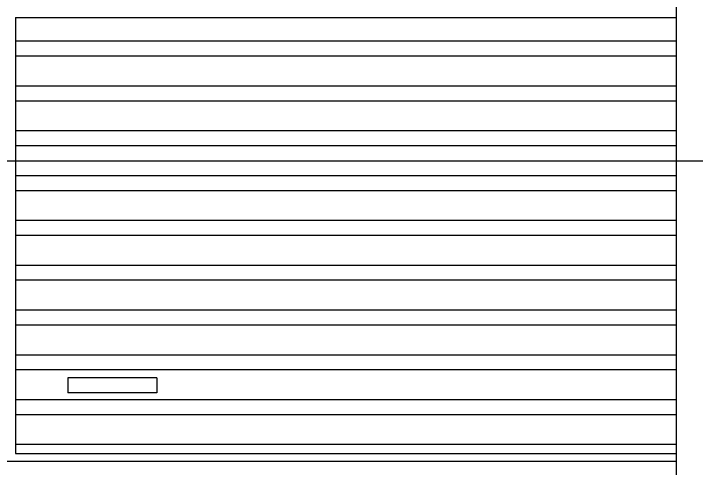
# Model space of a CAD drawing. Extents: x 1959 to 5877, y 3119 to 7489.
# Drawn here: x 4770.2 to 5226.9, y 5385.5 to 5689.9 of the extents above; entities that cross this region are included whole.
import ezdxf

# ---------------------------------------------------------------- set-up
doc = ezdxf.new("R2010")
doc.units = 0
doc.header["$MEASUREMENT"] = 0
for name, color, linetype in [('3', 3, 'CONTINUOUS'), ('4', 4, 'CONTINUOUS'), ('7', 7, 'CONTINUOUS'), ('TEXT', 3, 'CONTINUOUS')]:
    doc.layers.add(name, color=color, linetype=linetype)

msp = doc.modelspace()

# ---------------------------------------------------------------- linework, layer by layer
at = {"layer": '3', "color": 3}
for p, q in [((5213.52, 5671.39), (4771.52, 5671.39)), ((5213.52, 5661.39), (4771.52, 5661.39)), ((5213.52, 5641.39), (4771.52, 5641.39)), ((5213.52, 5631.39), (4771.52, 5631.39)), ((5213.52, 5611.39), (4771.52, 5611.39)), ((5213.52, 5601.39), (4771.52, 5601.39)), ((5213.52, 5581.39), (4771.52, 5581.39)), ((5213.52, 5571.39), (4771.52, 5571.39)), ((5213.52, 5551.39), (4771.52, 5551.39)), ((5213.52, 5541.39), (4771.52, 5541.39)), ((5213.52, 5521.39), (4771.52, 5521.39)), ((5213.52, 5511.39), (4771.52, 5511.39)), ((5213.52, 5491.39), (4771.52, 5491.39)), ((5213.52, 5481.39), (4771.52, 5481.39)), ((5213.52, 5461.39), (4771.52, 5461.39)), ((5213.52, 5451.39), (4771.52, 5451.39)), ((5213.52, 5431.39), (4771.52, 5431.39)), ((5213.52, 5421.39), (4771.52, 5421.39)), ((5213.52, 5401.39), (4771.52, 5401.39))]:
    msp.add_line(p, q, dxfattribs=at)
at = {"layer": '4'}
msp.add_line((5213.52, 4466.39), (5213.52, 6906.39), dxfattribs=at)
at = {"layer": '7', "color": 7}
for p, q in [((4771.52, 5687.39), (5213.52, 5687.39)), ((4866.02, 5446.07), (4806.52, 5446.07)), ((4866.02, 5436.07), (4806.52, 5436.07)), ((4771.52, 5395.39), (5213.52, 5395.39)), ((2813.52, 5390.39), (5213.52, 5390.39))]:
    msp.add_line(p, q, dxfattribs=at)
at = {"layer": '7'}
for p, q in [((4771.52, 5687.39), (4771.52, 5395.39)), ((4806.52, 5446.07), (4806.52, 5436.07)), ((4866.02, 5446.07), (4866.02, 5436.07))]:
    msp.add_line(p, q, dxfattribs=at)
at = {"layer": 'TEXT'}
for q in [(5696.97, 5591.26), (5679.98, 5591.26)]:
    msp.add_line((2278.24, 5591.26), q, dxfattribs=at)

doc.saveas('drawing.dxf')
